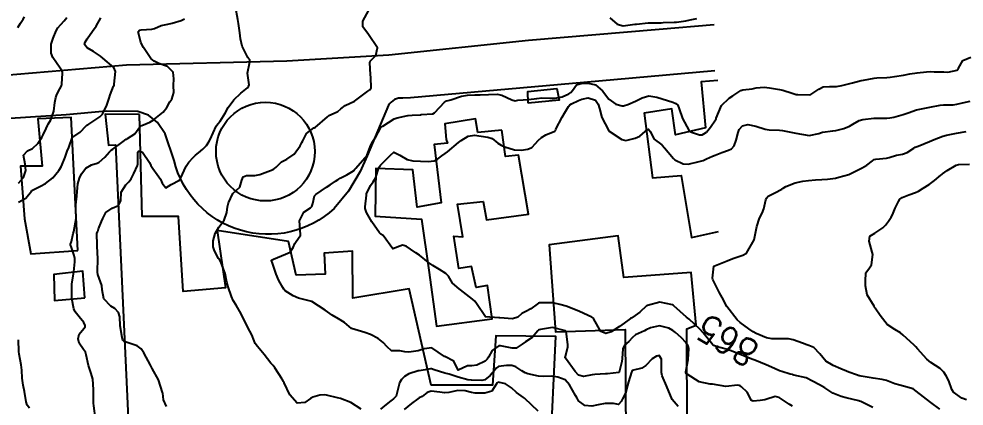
# Model space of a CAD drawing. Header units: metres. Extents: x 307586 to 320046, y 7427249 to 7434250.
# Drawn here: x 319440.1 to 319581.3, y 7429250.4 to 7429308.3 of the extents above; entities that cross this region are included whole.
import ezdxf
from ezdxf.enums import TextEntityAlignment as Align

# ---------------------------------------------------------------- set-up
doc = ezdxf.new("R2010")
doc.units = ezdxf.units.M
doc.header["$MEASUREMENT"] = 0
for name, color, linetype in [('Cotas', 45, 'Continuous'), ('Curvas de Nivel 1m', 11, 'Continuous'), ('Curvas de Nivel 5m', 15, 'Continuous'), ('Edificações', 30, 'Continuous'), ('Vias Primárias', 230, 'Continuous')]:
    doc.layers.add(name, color=color, linetype=linetype)
doc.styles.add('Style-STANDARD', font='STANDARD.shx')

msp = doc.modelspace()

# ---------------------------------------------------------------- linework, layer by layer
at = {"layer": 'Curvas de Nivel 1m', "flags": 128}
for points, elevation in [([(319462.13, 7429250.32), (319461.67, 7429251.35), (319461.58, 7429252.32), (319461.56, 7429252.44), (319460.94, 7429254.33), (319460.01, 7429256.04), (319459.83, 7429256.34), (319459.73, 7429256.52), (319458.74, 7429258.36), (319458.34, 7429258.94), (319457.76, 7429259.39), (319456.26, 7429259.89), (319455.77, 7429260.12), (319455.64, 7429260.27), (319455.59, 7429260.39), (319455.5, 7429260.67), (319455.21, 7429262.4), (319455.16, 7429263.74), (319454.98, 7429264.4), (319454.4, 7429264.99), (319453.83, 7429265.34), (319452.8, 7429266.43), (319452.51, 7429267.78), (319452.46, 7429268.43), (319451.89, 7429270.06), (319451.81, 7429270.44), (319451.81, 7429270.53), (319451.89, 7429272.44), (319451.8, 7429274.3), (319451.78, 7429274.44), (319451.72, 7429276.2), (319451.84, 7429276.44), (319451.87, 7429276.53), (319451.97, 7429276.92), (319452.44, 7429277.98), (319452.62, 7429278.43), (319453.09, 7429279.34), (319454.01, 7429279.98), (319454.98, 7429280.41), (319455.31, 7429281.12), (319455.36, 7429282.4), (319456.05, 7429283.46), (319456.52, 7429283.92), (319456.85, 7429284.38), (319457.28, 7429285.17), (319457.8, 7429286.37), (319457.84, 7429286.62), (319457.85, 7429288.37), (319457.97, 7429288.52), (319458.11, 7429288.54), (319458.53, 7429288.37), (319459.6, 7429286.84), (319459.82, 7429286.35), (319460.08, 7429285.94), (319460.76, 7429285.03), (319461.22, 7429284.33), (319461.47, 7429283.74), (319462.05, 7429283.04), (319462.83, 7429283.54), (319464.06, 7429284.19), (319464.15, 7429284.3), (319464.22, 7429284.45), (319465.09, 7429286.28), (319465.49, 7429286.88), (319466.1, 7429287.58), (319466.46, 7429287.91), (319466.9, 7429288.26), (319467.58, 7429288.8), (319468.12, 7429289.37), (319468.47, 7429289.91), (319468.64, 7429290.24), (319469.13, 7429291.26), (319469.58, 7429292.24), (319469.81, 7429292.59), (319470.17, 7429292.98), (319470.93, 7429294.22), (319471.35, 7429295.06), (319472.21, 7429296.2), (319473.24, 7429297.18), (319474.23, 7429297.98), (319474.41, 7429298.18), (319474.47, 7429298.41), (319474.25, 7429300.18), (319474.57, 7429301.88), (319474.58, 7429302.18), (319474.44, 7429302.34), (319474.29, 7429302.52), (319473.47, 7429304.19), (319473.22, 7429305.29), (319473.12, 7429306.19), (319472.92, 7429307.62), (319472.82, 7429308.2), (319472.46, 7429310.11)], 862), ([(319491.24, 7429249.96), (319489.67, 7429250.92), (319488.16, 7429251.52), (319487.68, 7429251.64), (319486.05, 7429252.03), (319485.68, 7429252.09), (319485.04, 7429252.04), (319484, 7429251.74), (319483.68, 7429251.55), (319482.81, 7429250.92), (319481.66, 7429250.86), (319480.58, 7429252.09), (319479.7, 7429253.9), (319479.64, 7429254.04), (319479.6, 7429254.1), (319479.4, 7429254.41), (319478.33, 7429256.12), (319478.06, 7429256.45), (319477.74, 7429256.82), (319476.72, 7429258.14), (319475.76, 7429259.29), (319475.39, 7429259.77), (319475.24, 7429260.16), (319474.88, 7429261.07), (319474.3, 7429262.17), (319474.13, 7429262.5), (319473.81, 7429263.17), (319473.29, 7429264.19), (319472.53, 7429265.51), (319472.12, 7429266.2), (319471.86, 7429266.79), (319471.37, 7429268.21), (319471.17, 7429268.91), (319470.9, 7429270.21), (319470.33, 7429271.8), (319470.09, 7429272.22), (319469.93, 7429272.48), (319469.31, 7429273.61), (319469.12, 7429274.23), (319469.09, 7429275.1), (319469.41, 7429276.23), (319469.98, 7429277.14), (319470.74, 7429278.22), (319471.13, 7429279.34), (319471.25, 7429280.21), (319471.42, 7429280.81), (319472.04, 7429282.2), (319473.12, 7429283.12), (319473.38, 7429284.19), (319473.59, 7429284.67), (319474.07, 7429284.86), (319475.35, 7429284.89), (319476.08, 7429285.01), (319476.89, 7429285.34), (319478.09, 7429285.79), (319478.3, 7429285.91), (319478.53, 7429286.13), (319479.31, 7429286.9), (319480.11, 7429287.34), (319481.23, 7429288.09), (319482.13, 7429289.33), (319482.38, 7429289.83), (319482.49, 7429290.08), (319483.04, 7429291.18), (319484.16, 7429291.98), (319484.22, 7429292), (319484.35, 7429292.06), (319486.18, 7429293.67), (319486.38, 7429293.83), (319486.73, 7429294.02), (319487.74, 7429294.47), (319488.2, 7429294.83), (319488.85, 7429295.35), (319490.21, 7429295.99), (319492.23, 7429297.49), (319492.5, 7429297.69), (319492.71, 7429297.96), (319492.68, 7429299.53), (319492.61, 7429299.96), (319492.5, 7429301.74), (319492.58, 7429301.96), (319493.4, 7429302.84), (319493.67, 7429303.95), (319492.33, 7429305.96), (319491.45, 7429307.08), (319491.48, 7429307.97), (319492.37, 7429309.6)], 863), ([(319439.92, 7429307), (319440.34, 7429307.67), (319440.7, 7429308.23), (319440.93, 7429308.58)], 858), ([(319440.05, 7429283.71), (319440.75, 7429284.58), (319441.13, 7429285.63), (319441.03, 7429286.58), (319440.75, 7429287.93), (319441.37, 7429288.57), (319442.12, 7429288.89), (319442.98, 7429289.7), (319443.51, 7429290.55), (319443.71, 7429290.97), (319444.15, 7429291.88), (319444.37, 7429292.33), (319444.47, 7429292.54), (319444.85, 7429293.21), (319445.29, 7429294.52), (319445.46, 7429295.79), (319445.61, 7429296.52), (319445.76, 7429296.97), (319446.22, 7429297.83), (319446.47, 7429298.27), (319446.52, 7429298.51), (319446.59, 7429300.17), (319446.53, 7429300.51), (319446.26, 7429300.93), (319445.16, 7429302.53), (319444.92, 7429303.16), (319444.92, 7429304.53), (319445.2, 7429305.42), (319445.67, 7429306.52), (319445.89, 7429306.96), (319446.34, 7429307.46), (319446.86, 7429307.99), (319447.26, 7429308.5)], 859), ([(319451.51, 7429248.57), (319451.26, 7429250.44), (319451.24, 7429250.86), (319451.22, 7429252.44), (319451.22, 7429252.91), (319451.11, 7429254.45), (319450.87, 7429255.29), (319450.48, 7429256.45), (319450.14, 7429258.07), (319450.02, 7429258.46), (319449.76, 7429258.86), (319449.09, 7429259.79), (319448.96, 7429260.47), (319449.08, 7429261.18), (319449.8, 7429262.02), (319450, 7429262.26), (319450, 7429262.46), (319449.81, 7429262.88), (319449.1, 7429263.76), (319448.5, 7429264.48), (319448.27, 7429264.93), (319448.02, 7429266.49), (319448.01, 7429268.35), (319448.01, 7429268.49), (319448.02, 7429268.63), (319448.27, 7429270.48), (319448.43, 7429271.97), (319448.45, 7429272.48), (319448.34, 7429272.9), (319447.94, 7429274.11), (319447.81, 7429274.49), (319447.82, 7429274.62), (319447.95, 7429275.03), (319448.21, 7429276.23), (319448.27, 7429276.49), (319448.56, 7429277.91), (319448.65, 7429278.48), (319448.59, 7429279.9), (319448.6, 7429280.48), (319448.74, 7429281.78), (319448.78, 7429282.48), (319448.9, 7429283.63), (319449.14, 7429284.48), (319449.42, 7429285.13), (319450.08, 7429285.96), (319450.95, 7429286.46), (319451.8, 7429286.74), (319452.09, 7429286.89), (319452.92, 7429287.61), (319453.64, 7429288.42), (319453.89, 7429288.65), (319454.12, 7429288.81), (319455.68, 7429289.95), (319456.13, 7429290.3), (319456.19, 7429290.33), (319456.31, 7429290.39), (319457.41, 7429291.12), (319458.16, 7429292.16), (319458.25, 7429292.28), (319458.46, 7429292.37), (319459.66, 7429292.86), (319460.17, 7429293.15), (319461.66, 7429294.33), (319462.19, 7429295.06), (319462.63, 7429295.89), (319462.93, 7429296.31), (319463.23, 7429297.3), (319463.17, 7429298.31), (319463.24, 7429299.31), (319463.15, 7429300.31), (319462.27, 7429301.16), (319460.99, 7429301.62), (319460.28, 7429301.95), (319459.79, 7429302.35), (319458.68, 7429303.99), (319458.48, 7429304.37), (319458.31, 7429304.79), (319457.93, 7429306.37), (319458.1, 7429306.6), (319458.33, 7429306.67), (319459.95, 7429306.73), (319460.33, 7429306.84), (319461.36, 7429307.31), (319462.34, 7429307.49), (319463.01, 7429307.65), (319464.35, 7429308.04), (319464.85, 7429308.29)], 861), ([(319528.37, 7429308.45), (319529.47, 7429307.52), (319530.35, 7429307.25), (319532.14, 7429307.48), (319532.32, 7429307.51), (319532.35, 7429307.52), (319534.11, 7429307.71), (319534.36, 7429307.72), (319536.07, 7429307.72), (319536.36, 7429307.73), (319537.97, 7429307.8), (319538.36, 7429307.82), (319539.75, 7429308.01), (319540.36, 7429308.15), (319541.4, 7429308.35)], 863), ([(319555.67, 7429250.37), (319555.16, 7429250.68), (319554.44, 7429251.21), (319553.69, 7429251.68), (319553.09, 7429251.82), (319551.69, 7429251.4), (319551.56, 7429251.36), (319550.83, 7429251.25), (319549.78, 7429251.16), (319549.68, 7429251.18), (319549.63, 7429251.21), (319549.57, 7429251.26), (319548.9, 7429252.47), (319548.07, 7429253.28), (319547.84, 7429253.43), (319547.71, 7429253.5), (319547.45, 7429253.55), (319545.7, 7429253.31), (319543.71, 7429253.69), (319543.35, 7429253.7), (319541.71, 7429254.05), (319539.94, 7429255.17), (319539.73, 7429255.34), (319539.72, 7429255.38), (319539.73, 7429255.51), (319540.09, 7429257.38), (319540.16, 7429258.99), (319540.08, 7429259.38), (319539.79, 7429259.84), (319539.04, 7429260.64), (319538.19, 7429261.4), (319537.98, 7429261.58), (319537.81, 7429261.72), (319537.19, 7429262.04), (319535.81, 7429262.39), (319534.48, 7429262.12), (319533.81, 7429261.79), (319533.58, 7429261.68), (319533.11, 7429261.47), (319532.24, 7429261.04), (319531.79, 7429260.67), (319531.21, 7429260.06), (319530.59, 7429259.49), (319530.31, 7429258.96), (319530.21, 7429257.5), (319530.16, 7429257.08), (319529.79, 7429255.5), (319529.77, 7429255.46), (319529.73, 7429255.42), (319528.03, 7429255.22), (319527.73, 7429255.21), (319526.12, 7429255.15), (319525.73, 7429255.1), (319524.44, 7429254.85), (319523.72, 7429255.03), (319523.2, 7429255.59), (319521.75, 7429257.55), (319521.71, 7429257.6), (319521.7, 7429257.65), (319521.76, 7429257.82), (319522.1, 7429259.28), (319522.11, 7429259.6), (319521.84, 7429261.56), (319521.83, 7429261.6), (319521.8, 7429261.63), (319521.75, 7429261.65), (319519.81, 7429262.15), (319518.03, 7429261.87), (319517.8, 7429261.79), (319517.71, 7429261.74), (319517.6, 7429261.65), (319516.77, 7429260.68), (319515.79, 7429260.02), (319515.26, 7429259.68), (319514.39, 7429259.08), (319513.77, 7429259.05), (319512.06, 7429259.43), (319511.78, 7429259.41), (319510.79, 7429258.7), (319510.23, 7429257.74), (319510.05, 7429257.44), (319509.75, 7429257.12), (319508.51, 7429256.53), (319507.74, 7429256.44), (319507.1, 7429256.41), (319505.73, 7429255.79), (319505.07, 7429257.13), (319503.75, 7429257.8), (319503.7, 7429257.82), (319501.77, 7429259.1), (319500.64, 7429258.97), (319499.76, 7429258.68), (319498.33, 7429258.45), (319497.76, 7429258.51), (319496.99, 7429258.67), (319495.76, 7429258.66), (319495.1, 7429259.25), (319494.52, 7429259.93), (319493.78, 7429260.5), (319492.61, 7429261.13), (319491.79, 7429261.4), (319489.8, 7429261.98), (319488.72, 7429262.9), (319487.82, 7429263.47), (319486.91, 7429264.02), (319485.83, 7429264.75), (319483.85, 7429266.06), (319481.86, 7429266.55), (319481.07, 7429266.88), (319479.87, 7429267.63), (319479.65, 7429267.89), (319479.53, 7429268.11), (319478.94, 7429269.17), (319478.54, 7429270.12), (319477.92, 7429271.9), (319477.84, 7429272.13), (319477.84, 7429272.21), (319477.92, 7429272.26), (319478.15, 7429272.36), (319479.93, 7429273.12), (319480.62, 7429273.41), (319481.09, 7429274.09), (319481.3, 7429274.73), (319481.97, 7429275.64), (319482.15, 7429275.89), (319482.18, 7429276.08), (319481.99, 7429278.08), (319482.66, 7429279.42), (319483.66, 7429280.06), (319483.85, 7429280.23), (319484.02, 7429280.71), (319484.27, 7429281.83), (319484.44, 7429282.05), (319486.05, 7429283.12), (319486.59, 7429283.49), (319487.37, 7429284.02), (319487.78, 7429284.3), (319488.07, 7429284.5), (319489.08, 7429285), (319490.09, 7429285.56), (319490.28, 7429285.8), (319490.42, 7429285.99), (319492.11, 7429287.9), (319492.13, 7429287.94), (319492.14, 7429287.96), (319492.68, 7429289.4), (319492.99, 7429289.95), (319493.44, 7429290.66), (319494.09, 7429291.94), (319494.11, 7429291.99), (319494.16, 7429292.04), (319494.47, 7429292.24), (319496.18, 7429293.34), (319496.58, 7429293.5), (319498.18, 7429293.84), (319498.23, 7429293.84), (319498.87, 7429293.88), (319500.08, 7429293.97), (319500.18, 7429293.98), (319501.93, 7429294.1), (319502.19, 7429294.25), (319502.96, 7429295.08), (319503.7, 7429295.83), (319503.99, 7429296.05), (319504.22, 7429296.11), (319504.62, 7429296.21), (319506.22, 7429296.73), (319507.12, 7429296.88), (319508.22, 7429296.92), (319509.03, 7429296.95), (319510.23, 7429297), (319511.53, 7429297.03), (319512.22, 7429296.88), (319513.75, 7429296.17), (319514.22, 7429296.05), (319514.65, 7429296.13), (319516.22, 7429296.22), (319517.47, 7429296.41), (319518.22, 7429296.47), (319519.4, 7429296.46), (319520.22, 7429296.43), (319521.24, 7429296.63), (319522.23, 7429297.11), (319522.53, 7429297.3), (319522.8, 7429297.59), (319523.41, 7429298.42), (319524.25, 7429298.67), (319525.13, 7429298.68), (319526.25, 7429298.43), (319527.3, 7429297.54), (319528.22, 7429296.29), (319529.27, 7429295.52), (319530.21, 7429295.3), (319530.41, 7429295.31), (319531.06, 7429295.5), (319532.22, 7429295.98), (319533.19, 7429296.51), (319534.23, 7429296.79), (319535.39, 7429296.61), (319536.22, 7429296.34), (319537.81, 7429295.82), (319538.22, 7429295.66), (319538.53, 7429295.41), (319538.75, 7429294.86), (319539.22, 7429293.4), (319540.17, 7429291.65), (319540.29, 7429291.52), (319540.56, 7429291.38), (319541.76, 7429290.97), (319542.16, 7429290.98), (319542.43, 7429291.09), (319542.8, 7429291.35), (319543.41, 7429292.1), (319544.18, 7429293.18), (319544.26, 7429293.34), (319544.29, 7429293.45), (319545.05, 7429295.33), (319546.22, 7429296.46), (319546.74, 7429296.79), (319547.51, 7429297.3), (319547.93, 7429297.6), (319548.24, 7429297.69), (319549.67, 7429297.85), (319550.24, 7429297.96), (319551.44, 7429298.06), (319552.24, 7429297.98), (319553.74, 7429297.73), (319554.24, 7429297.62), (319555.6, 7429297.2), (319556.08, 7429297.04), (319556.23, 7429297), (319556.45, 7429296.97), (319558.23, 7429296.93), (319558.42, 7429296.98), (319558.73, 7429297.17), (319559.6, 7429297.8), (319560.25, 7429298.15), (319561.21, 7429298.17), (319562.25, 7429298.16), (319563.03, 7429298.34), (319564.26, 7429298.63), (319564.63, 7429298.73), (319565.92, 7429299.08), (319566.26, 7429299.14), (319567.9, 7429299.42), (319568.27, 7429299.46), (319569.78, 7429299.52), (319570.27, 7429299.57), (319570.9, 7429299.66), (319572.27, 7429299.87), (319573.2, 7429300.06), (319574.28, 7429300.21), (319575.69, 7429300.37), (319576.28, 7429300.41), (319576.82, 7429300.4), (319578.28, 7429300.36), (319578.86, 7429300.34), (319580.28, 7429300.61), (319580.46, 7429300.91), (319581.14, 7429302.05), (319582.31, 7429302.58)], 864), ([(319577.67, 7429249.93), (319576.33, 7429250.94), (319575.69, 7429251.42), (319573.71, 7429252.98), (319571.72, 7429253.51), (319570.98, 7429253.75), (319569.72, 7429254.22), (319569.08, 7429254.38), (319567.73, 7429254.56), (319565.92, 7429254.88), (319565.73, 7429254.92), (319565.61, 7429254.95), (319565.22, 7429255.08), (319564.11, 7429255.47), (319563.74, 7429255.61), (319562.88, 7429255.97), (319561.75, 7429256.45), (319560.63, 7429257.13), (319559.77, 7429258.2), (319558.87, 7429259.15), (319558.1, 7429259.48), (319557.79, 7429259.57), (319557.17, 7429259.8), (319555.79, 7429260.33), (319555.08, 7429260.48), (319553.8, 7429260.48), (319552.59, 7429260.44), (319551.8, 7429260.6), (319550.23, 7429261.26), (319549.81, 7429261.49), (319549.13, 7429261.95), (319547.83, 7429262.89), (319547.4, 7429263.29), (319545.85, 7429265.31), (319545.18, 7429266.63), (319544.76, 7429267.33), (319543.9, 7429269.05), (319543.77, 7429269.34), (319543.73, 7429269.51), (319543.92, 7429271.34), (319545.93, 7429272.14), (319546.78, 7429272.46), (319547.95, 7429272.85), (319548.27, 7429272.96), (319548.82, 7429273.28), (319549.97, 7429275.26), (319550.27, 7429276.98), (319550.33, 7429277.26), (319550.76, 7429278.51), (319551.12, 7429279.25), (319551.39, 7429279.88), (319551.71, 7429281.24), (319551.79, 7429281.5), (319552.05, 7429281.78), (319553.02, 7429282.27), (319554.07, 7429282.84), (319554.29, 7429282.99), (319554.68, 7429283.21), (319556.08, 7429283.76), (319557.21, 7429284.05), (319558.08, 7429284.13), (319559.13, 7429284.21), (319560.08, 7429284.27), (319560.9, 7429284.31), (319562.09, 7429284.49), (319562.58, 7429284.63), (319564.09, 7429285.05), (319564.21, 7429285.1), (319566.1, 7429286.04), (319566.77, 7429286.4), (319567.61, 7429287.06), (319567.9, 7429287.27), (319568.12, 7429287.34), (319569.7, 7429287.45), (319570.12, 7429287.55), (319571.21, 7429287.92), (319572.13, 7429288.08), (319572.82, 7429288.31), (319573.81, 7429288.98), (319574.02, 7429289.11), (319574.14, 7429289.16), (319574.44, 7429289.27), (319576.15, 7429289.94), (319576.86, 7429290.24), (319578.16, 7429290.78), (319578.68, 7429290.92), (319579.93, 7429291.14), (319580.17, 7429291.19), (319581.62, 7429291.44)], 866), ([(319581.69, 7429251.35), (319580.98, 7429251.6), (319579.71, 7429252.48), (319579.48, 7429252.9), (319579.02, 7429254.2), (319578.62, 7429254.92), (319578.28, 7429255.46), (319577.74, 7429256.03), (319576.34, 7429256.94), (319575.76, 7429257.41), (319574.34, 7429258.97), (319574.08, 7429259.27), (319573.79, 7429259.58), (319572.2, 7429261), (319571.81, 7429261.35), (319570.96, 7429261.86), (319569.83, 7429262.59), (319569.46, 7429263.03), (319568.78, 7429263.97), (319568.01, 7429265.05), (319567.95, 7429265.15), (319567.86, 7429265.32), (319566.85, 7429267.06), (319566.56, 7429268.39), (319566.57, 7429269.06), (319566.65, 7429270.33), (319567.18, 7429271.06), (319567.47, 7429271.51), (319567.67, 7429273.05), (319567.6, 7429273.41), (319567.14, 7429275.06), (319567.23, 7429275.81), (319567.99, 7429276.26), (319569.16, 7429277.03), (319569.55, 7429277.47), (319570.01, 7429278.06), (319570.4, 7429278.63), (319570.59, 7429279.01), (319571.03, 7429280.01), (319571.49, 7429281.01), (319571.72, 7429281.33), (319572.05, 7429281.58), (319573.04, 7429282.01), (319574.06, 7429282.36), (319574.49, 7429282.55), (319575.18, 7429282.96), (319576.08, 7429283.53), (319576.9, 7429284.12), (319577.84, 7429284.93), (319577.98, 7429285.05), (319578.09, 7429285.13), (319578.79, 7429285.61), (319580.11, 7429286.42), (319580.48, 7429286.53), (319582.11, 7429286.57)], 867), ([(319538.59, 7429250.32), (319537.68, 7429251.41), (319536.84, 7429253.42), (319536.21, 7429254.94), (319536.08, 7429255.43), (319536.08, 7429255.77), (319536.11, 7429257.43), (319535.76, 7429257.96), (319535.33, 7429257.86), (319534.69, 7429257.45), (319533.74, 7429256.49), (319533.15, 7429256.06), (319531.74, 7429255.71), (319531.66, 7429255.56), (319531.64, 7429255.48), (319531.19, 7429254.01), (319531.03, 7429253.49), (319530.76, 7429252.42), (319530.28, 7429251.49), (319530.06, 7429251.11), (319529.67, 7429250.66), (319528.94, 7429250.77), (319527.68, 7429250.8), (319526.63, 7429250.58), (319525.67, 7429250.4), (319524.62, 7429250.51), (319523.68, 7429251.2), (319523.48, 7429251.58), (319523.26, 7429252.01), (319522.34, 7429253.59), (319521.71, 7429254.31), (319520.6, 7429254.74), (319519.72, 7429254.86), (319518.52, 7429254.84), (319517.72, 7429254.87), (319516.15, 7429255.25), (319515.73, 7429255.38), (319515.21, 7429255.68), (319514.34, 7429256.29), (319513.74, 7429256.46), (319512.96, 7429256.49), (319511.74, 7429256.3), (319511.4, 7429256.06), (319511.14, 7429255.73), (319510.48, 7429254.98), (319509.71, 7429254.35), (319509.24, 7429254.21), (319507.71, 7429254.26), (319507.16, 7429254.33), (319505.72, 7429254.72), (319504.36, 7429255.18), (319503.73, 7429255.35), (319502.13, 7429255.84), (319501.73, 7429255.97), (319501.6, 7429255.97), (319500.81, 7429255.85), (319499.9, 7429255.69), (319499.73, 7429255.66), (319498.35, 7429255.25), (319497.72, 7429254.85), (319497.24, 7429254.37), (319496.95, 7429253.9), (319496.72, 7429252.88), (319496.44, 7429251.9), (319496.08, 7429251.5), (319495.67, 7429251.2), (319494.94, 7429250.64), (319494.13, 7429249.93)], 863), ([(319517.66, 7429249.65), (319515.68, 7429251.53), (319515.61, 7429251.59), (319515.49, 7429251.67), (319514.44, 7429252.44), (319513.7, 7429253.11), (319512.79, 7429253.71), (319511.71, 7429253.96), (319511.54, 7429253.88), (319511.44, 7429253.72), (319510.77, 7429252.65), (319509.69, 7429252.35), (319508.27, 7429252.34), (319507.69, 7429252.44), (319506.77, 7429252.7), (319505.69, 7429252.73), (319504.32, 7429252.44), (319503.69, 7429252.4), (319503, 7429252.51), (319501.69, 7429252.66), (319501.11, 7429252.42), (319500.35, 7429251.85), (319499.9, 7429251.63), (319499.68, 7429251.5), (319498.75, 7429250.79), (319497.65, 7429249.89)], 862)]:
    msp.add_lwpolyline(points, dxfattribs=dict(at, elevation=elevation))
at = {"layer": 'Curvas de Nivel 5m', "flags": 128}
for points, elevation in [([(319440.02, 7429280.88), (319441.1, 7429281.5), (319441.96, 7429282.56), (319442.04, 7429282.65), (319443.32, 7429283.28), (319444.05, 7429283.68), (319445.15, 7429284.52), (319446.07, 7429285.65), (319446.4, 7429286.19), (319446.55, 7429286.51), (319446.98, 7429287.62), (319447.31, 7429288.5), (319447.54, 7429289.08), (319448.05, 7429290.49), (319448.08, 7429290.55), (319448.13, 7429290.6), (319449.26, 7429291.36), (319450.16, 7429292.32), (319450.24, 7429292.39), (319450.38, 7429292.47), (319452.17, 7429293.63), (319452.57, 7429294.05), (319452.78, 7429294.43), (319453.23, 7429295.39), (319453.56, 7429296.43), (319453.7, 7429296.93), (319454.23, 7429298.21), (319454.3, 7429298.36), (319454.31, 7429298.42), (319454.33, 7429298.52), (319454.52, 7429300.42), (319454.26, 7429301), (319452.63, 7429302.44), (319452.29, 7429302.71), (319451.24, 7429303.4), (319450.3, 7429303.97), (319449.9, 7429304.47), (319449.98, 7429304.8), (319450.31, 7429305.32), (319451.07, 7429306.46), (319451.61, 7429307.18), (319452.35, 7429308.44)], 860), ([(319567.67, 7429250.2), (319565.86, 7429251.07), (319565.68, 7429251.14), (319565.58, 7429251.17), (319563.69, 7429251.65), (319562.95, 7429251.85), (319561.7, 7429252.35), (319560.49, 7429253.13), (319559.72, 7429253.56), (319558.67, 7429254.11), (319557.73, 7429254.65), (319555.87, 7429255.05), (319555.73, 7429255.08), (319555.65, 7429255.11), (319555.34, 7429255.2), (319554.08, 7429255.56), (319553.74, 7429255.67), (319552.97, 7429256), (319551.75, 7429256.56), (319550.03, 7429257.26), (319549.75, 7429257.37), (319549.58, 7429257.43), (319547.77, 7429258.18), (319546.35, 7429258.73), (319545.78, 7429258.92), (319544.27, 7429259.33), (319543.9, 7429259.46), (319543.78, 7429259.54), (319542.31, 7429261.35), (319541.81, 7429261.89), (319540.21, 7429263.38), (319539.83, 7429263.72), (319537.96, 7429265.41), (319537.9, 7429265.46), (319537.85, 7429265.49), (319537.72, 7429265.54), (319535.86, 7429265.95), (319534, 7429265.46), (319533.9, 7429265.41), (319533.85, 7429265.38), (319532.84, 7429264.47), (319531.83, 7429263.72), (319531.69, 7429263.62), (319531.49, 7429263.48), (319530.53, 7429262.78), (319529.81, 7429262.29), (319528.57, 7429261.52), (319527.8, 7429261.25), (319527.06, 7429261.54), (319525.97, 7429263.4), (319525.88, 7429263.55), (319525.82, 7429263.62), (319525.68, 7429263.69), (319523.84, 7429264.54), (319522.27, 7429265.17), (319521.85, 7429265.32), (319520.9, 7429265.61), (319519.85, 7429265.82), (319518.03, 7429265.82), (319517.85, 7429265.82), (319517.71, 7429265.8), (319517.52, 7429265.65), (319516.58, 7429264.92), (319515.84, 7429264.56), (319515.25, 7429264.26), (319514.64, 7429263.69), (319513.82, 7429263.44), (319511.93, 7429263.61), (319511.82, 7429263.62), (319509.82, 7429263.74), (319508.46, 7429265.76), (319508.19, 7429266.1), (319507.86, 7429266.39), (319506.08, 7429267.79), (319505.87, 7429267.93), (319504.88, 7429268.8), (319504.29, 7429269.81), (319503.9, 7429270.21), (319502.91, 7429270.83), (319501.92, 7429271.42), (319501.3, 7429271.85), (319499.93, 7429272.96), (319499.39, 7429273.32), (319498.62, 7429273.88), (319497.95, 7429274.29), (319497.41, 7429274.44), (319495.94, 7429273.91), (319494.51, 7429275.93), (319494.17, 7429276.13), (319493.98, 7429276.29), (319492.83, 7429277.95), (319492.01, 7429279.36), (319491.8, 7429279.96), (319491.8, 7429280.18), (319492, 7429281.96), (319492.04, 7429282.16), (319492.62, 7429283.39), (319493.01, 7429283.95), (319493.43, 7429284.59), (319493.84, 7429285.94), (319493.9, 7429286.14), (319494.1, 7429286.42), (319495.62, 7429287.92), (319496.12, 7429288.35), (319496.98, 7429287.9), (319498.11, 7429287.26), (319498.93, 7429287.05), (319500.1, 7429287.01), (319501.22, 7429286.97), (319502.11, 7429287.09), (319502.62, 7429287.32), (319503.26, 7429287.83), (319503.76, 7429288.18), (319504.12, 7429288.41), (319505.78, 7429289.8), (319506.15, 7429290.11), (319507.19, 7429290.74), (319508.15, 7429290.89), (319509.17, 7429290.75), (319510.15, 7429290.6), (319510.81, 7429290.4), (319511.66, 7429289.73), (319512.14, 7429289.42), (319512.69, 7429289.16), (319514.13, 7429288.7), (319515.13, 7429288.68), (319516.13, 7429288.81), (319516.71, 7429289.08), (319517.28, 7429289.66), (319517.69, 7429290.11), (319518.15, 7429290.58), (319518.83, 7429290.97), (319520.16, 7429291.53), (319520.24, 7429291.63), (319520.32, 7429291.78), (319521.28, 7429293.61), (319521.61, 7429294.19), (319522.21, 7429295.19), (319522.38, 7429295.43), (319522.67, 7429295.6), (319523.72, 7429296.09), (319524.22, 7429296.31), (319525.13, 7429296.47), (319526.22, 7429296.14), (319526.66, 7429295.55), (319526.85, 7429294.89), (319527.17, 7429293.54), (319528.16, 7429291.67), (319528.28, 7429291.53), (319530.15, 7429290.24), (319530.77, 7429290.12), (319532.15, 7429290.46), (319532.85, 7429290.78), (319533.66, 7429291.46), (319533.94, 7429291.69), (319534.17, 7429291.8), (319534.33, 7429291.62), (319534.39, 7429291.46), (319534.99, 7429290.29), (319536.14, 7429289.48), (319536.2, 7429289.43), (319536.54, 7429289.02), (319537.9, 7429287.41), (319538.11, 7429287.22), (319539.35, 7429286.64), (319540.1, 7429286.59), (319541.71, 7429286.96), (319542.11, 7429287.06), (319542.34, 7429287.13), (319542.81, 7429287.35), (319543.7, 7429287.76), (319544.12, 7429287.93), (319545.13, 7429288.33), (319546.13, 7429288.67), (319546.57, 7429288.88), (319546.94, 7429289.3), (319547.28, 7429290.17), (319547.54, 7429291.3), (319547.71, 7429291.75), (319548.18, 7429292.3), (319548.98, 7429292.48), (319550.18, 7429292.25), (319551.6, 7429291.82), (319552.17, 7429291.7), (319553.73, 7429291.66), (319554.17, 7429291.62), (319556.16, 7429291.19), (319558.16, 7429290.88), (319559.59, 7429291.16), (319560, 7429291.31), (319560.17, 7429291.36), (319561.72, 7429291.58), (319562.17, 7429291.63), (319563.36, 7429291.92), (319564.18, 7429292.27), (319564.71, 7429292.56), (319565.65, 7429293.08), (319566.19, 7429293.27), (319567.81, 7429293.44), (319568.2, 7429293.44), (319569.78, 7429293.45), (319570.2, 7429293.49), (319570.79, 7429293.62), (319572.2, 7429293.98), (319572.94, 7429294.26), (319574.21, 7429294.69), (319575.45, 7429294.96), (319576.21, 7429295.11), (319577.75, 7429295.4), (319578.22, 7429295.44), (319579.67, 7429295.46), (319580.22, 7429295.53), (319581.06, 7429295.74), (319582.23, 7429295.99)], 865), ([(319441.65, 7429250.11), (319441.31, 7429250.56), (319441.19, 7429251.03), (319440.91, 7429252.57), (319440.71, 7429253.55), (319440.59, 7429254.57), (319440.52, 7429255.76), (319440.43, 7429256.57), (319440.15, 7429258.18), (319440.1, 7429258.58), (319440.05, 7429260.3)], 860)]:
    msp.add_lwpolyline(points, dxfattribs=dict(at, elevation=elevation))
at = {"layer": 'Edificações'}
for points in [[(319516.19, 7429295.71), (319516.12, 7429297.44), (319520.44, 7429297.88), (319520.79, 7429296.13), (319516.19, 7429295.71)], [(319544.52, 7429299.1), (319542.02, 7429298.9), (319542.69, 7429292), (319538.18, 7429290.98), (319537.66, 7429294.84), (319533.5, 7429294.22), (319534.76, 7429284.55), (319539.03, 7429284.87), (319540.57, 7429275.59), (319544.63, 7429276.49)], [(319448.89, 7429273.65), (319447.92, 7429293.55), (319442.93, 7429293.37), (319443.54, 7429286.29), (319440.31, 7429286.25), (319440.92, 7429278.38), (319441.88, 7429273.18), (319448.89, 7429273.65)], [(319458.11, 7429294.02), (319452.98, 7429294.06), (319453.47, 7429289.41), (319454.53, 7429289.46), (319456.46, 7429247.56)], [(319519.46, 7429242.97), (319520.31, 7429260.82), (319511.33, 7429260.93), (319510.84, 7429253.55), (319501.7, 7429253.55), (319498.41, 7429267.93), (319489.98, 7429266.56), (319489.91, 7429273.58), (319485.69, 7429273.25), (319485.86, 7429270.14), (319481.53, 7429269.97), (319480.38, 7429275), (319469.71, 7429276.64), (319470.96, 7429268.1), (319464.61, 7429267.55), (319463.95, 7429278.73), (319458.48, 7429278.73), (319458.11, 7429294.02)], [(319512.22, 7429291.66), (319508.67, 7429291.3), (319508.31, 7429293.34), (319503.73, 7429292.61), (319503.95, 7429290.24), (319504.13, 7429289.72), (319502.12, 7429289.5), (319503.18, 7429280.79), (319499.59, 7429280.13), (319498.93, 7429285.72), (319493.41, 7429285.91), (319493.33, 7429278.78), (319500.25, 7429278.34), (319501.35, 7429270.75), (319502.49, 7429262.36), (319510.8, 7429263.46), (319510.1, 7429268.44), (319508.42, 7429268.11), (319507.72, 7429271.29), (319505.82, 7429270.99), (319505.08, 7429275.8), (319506.4, 7429275.69), (319505.6, 7429280.59), (319509.44, 7429281.01), (319509.95, 7429278.26), (319516.25, 7429279.1), (319514.71, 7429287.91), (319512.77, 7429287.71), (319512.22, 7429291.66)], [(319539.98, 7429231.56), (319539.87, 7429261.96), (319541.26, 7429262.5), (319540.53, 7429270.4), (319530.47, 7429269.61), (319529.63, 7429275.87), (319519.34, 7429274.53), (319520.26, 7429261.49), (319530.69, 7429261.88), (319530.75, 7429245.44), (319529.85, 7429231.43), (319539.98, 7429231.56)], [(319449.95, 7429266.58), (319449.64, 7429270.58), (319445.31, 7429270.06), (319445.4, 7429266.2), (319449.95, 7429266.58)]]:
    msp.add_lwpolyline(points, dxfattribs=at)
at = {"layer": 'Vias Primárias'}
msp.add_lwpolyline([(319543.98, 7429307.38), (319535.76, 7429306.7), (319516.25, 7429305.08), (319495.34, 7429302.87), (319480.14, 7429301.98), (319456.14, 7429301.35), (319437.42, 7429299.78)], dxfattribs=at)
msp.add_lwpolyline([(319543.98, 7429307.38), (319535.76, 7429306.7), (319516.25, 7429305.08), (319495.34, 7429302.87), (319480.14, 7429301.98), (319456.14, 7429301.35), (319437.42, 7429299.78)], dxfattribs=at)
msp.add_lwpolyline([(319544.07, 7429300.52), (319524.5, 7429298.76), (319498.62, 7429296.47), (319497.43, 7429296.46, 0.28642), (319495.33, 7429295.37), (319492.14, 7429287.83), (319491.08, 7429285.49), (319489.33, 7429282.56), (319487.18, 7429279.94, -0.572013), (319463.28, 7429287.11), (319461.96, 7429291.11), (319460.81, 7429292.8), (319459.46, 7429293.91), (319457.85, 7429294.45), (319453.13, 7429294.51), (319447.14, 7429293.94), (319438.79, 7429293.41)], format="xyb", dxfattribs=at)
msp.add_lwpolyline([(319544.07, 7429300.52), (319524.5, 7429298.76), (319498.62, 7429296.47), (319497.43, 7429296.46, 0.28642), (319495.33, 7429295.37), (319492.14, 7429287.83), (319491.08, 7429285.49), (319489.33, 7429282.56), (319487.18, 7429279.94, -0.572013), (319463.28, 7429287.11), (319461.96, 7429291.11), (319460.81, 7429292.8), (319459.46, 7429293.91), (319457.85, 7429294.45), (319453.13, 7429294.51), (319447.14, 7429293.94), (319438.79, 7429293.41)], format="xyb", dxfattribs=at)
msp.add_circle((319476.92, 7429288.45), 7.38, dxfattribs=at)
msp.add_circle((319476.92, 7429288.45), 7.38, dxfattribs=at)

# ---------------------------------------------------------------- texts
at = {"layer": 'Cotas', "style": 'Style-STANDARD'}
msp.add_text('865', height=4, rotation=148.8294, dxfattribs=at).set_placement((319545.92, 7429260.21, 865), align=Align.MIDDLE_CENTER)

doc.saveas('drawing.dxf')
